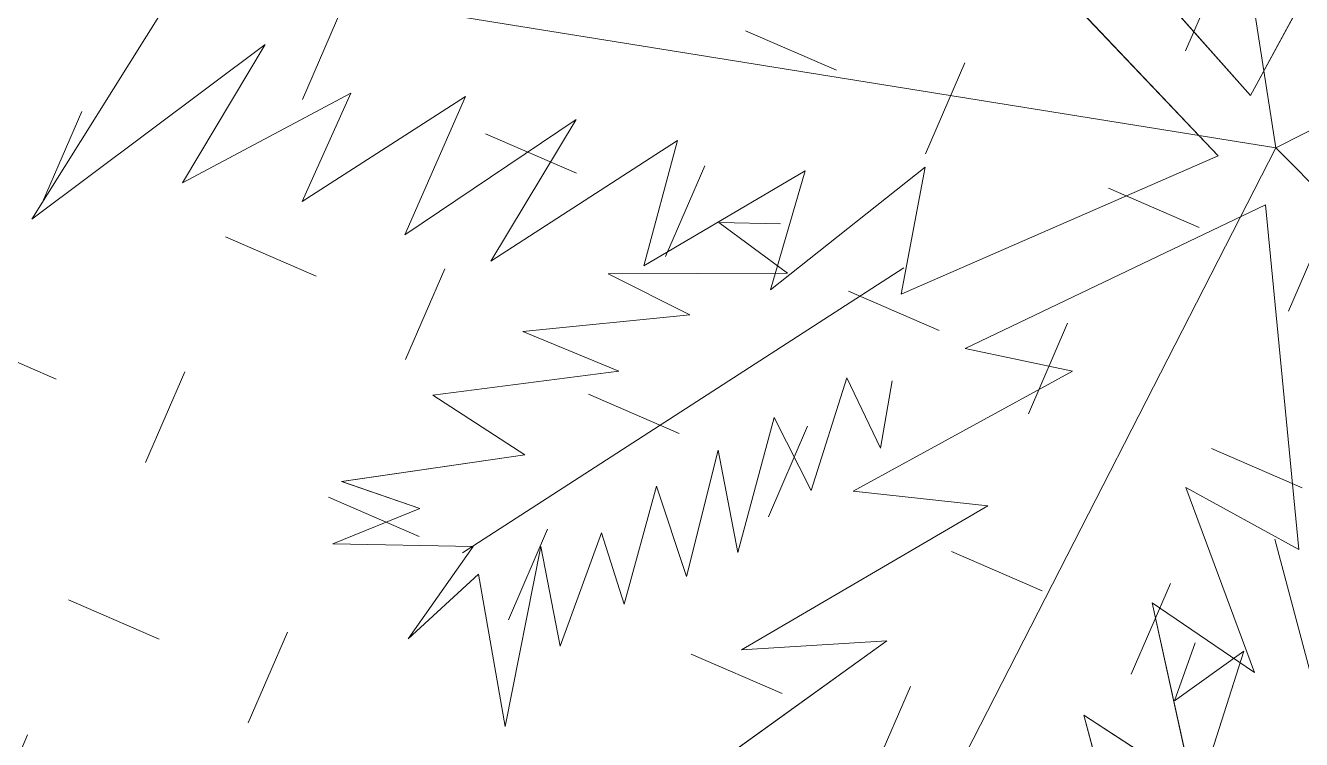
# Model space of a CAD drawing. Extents: x -2063571 to 559285, y 565862 to 1758715.
# Drawn here: x -2062798.23687 to -2062798.19621, y 566286.13232 to 566286.15505 of the extents above; entities that cross this region are included whole.
import ezdxf

# ---------------------------------------------------------------- set-up
doc = ezdxf.new("R2010")
doc.units = 0
doc.header["$MEASUREMENT"] = 0
for name, color, linetype, lineweight in [('CAY', 64, 'CONTINUOUS', 0), ('CHIA LO', 40, 'CONTINUOUS', 0), ('kichthuoc', 6, 'CONTINUOUS', 0), ('Lift', 1, 'CONTINUOUS', 0), ('Q-DUONG', 22, 'CONTINUOUS', 0)]:
    doc.layers.add(name, color=color, linetype=linetype, lineweight=lineweight)
pattern_1 = [(336.5813454632326, (-5630456.877987597, 1390305.53873127), (0.3287679868427499, 0.1300446493607693), [0.125, -0.3749999999999999]), (66.5813454632327, (-5630456.845476437, 1390305.456539272), (-0.1300446493607693, 0.3287679868427499), [0.125, -0.375])]

# ---------------------------------------------------------------- blocks, each defined once
blk = doc.blocks.new('cay CAU VUA')
at = {"layer": 'CAY'}
for p, q in [((-755.8691653450078, 239.756062256638), (-755.3262939195556, 242.8668648269959)), ((-754.9706229921138, 240.3877039276995), (-754.0241080152628, 241.5189822884276)), ((-755.8691653457643, 239.7560622571036), (-758.6599579048634, 241.233654525131)), ((-755.8691653458809, 239.7560622561723), (-752.7428597936813, 240.2010517097078)), ((-755.8691653461137, 239.756062256638), (-758.136841429543, 237.5584619292058)), ((-755.8691653459973, 239.756062256638), (-754.47987368147, 236.9202782921493)), ((-754.990773562371, 239.0966857089661), (-753.6223746920296, 238.5460807112977))]:
    blk.add_line(p, q, dxfattribs=at)
for points in [[(-754.6036795752298, 240.3724515992217), (-754.4368657974701, 240.4197803637944), (-754.663328171504, 240.498047680594), (-754.182076922647, 240.6496863178909), (-754.4361676903499, 240.6913784299977), (-754.001749825984, 240.8750065527856), (-754.2923136749013, 240.9020606656559), (-753.81269301087, 241.1208710307255), (-754.1092599411784, 241.2047880245373)], [(-753.8573759640857, 240.7134704776108), (-754.2575738795276, 240.2348161921836), (-754.2711113510595, 240.5985439820215), (-754.6253236382908, 240.2094103605486), (-754.6313999208214, 240.5571344364434), (-754.9441568457114, 240.0997549435124), (-754.9854093077882, 240.460192124825), (-755.7215348091268, 239.8249726430513), (-754.9054092075384, 239.3680457202718), (-755.0276935542643, 239.6518388683908), (-754.3969323059719, 239.3422746518627), (-754.5810499935469, 239.6750646024011), (-753.8521989708242, 239.3430403051898), (-754.1077492714102, 239.6620066403411), (-753.4001958159787, 239.4174520871602)], [(-754.3778821070738, 236.9790320182219), (-753.6895076236397, 237.0171471303329), (-754.4675473493699, 237.2693747426383), (-754.0166210376483, 237.3033765265718), (-754.4952852687275, 237.5449672923423), (-754.1682182666555, 237.6083373422734), (-754.6731504954222, 237.8134294035845), (-754.2579848412715, 237.8986175204627), (-754.8003392982354, 238.1050309329294), (-754.3369389105645, 238.138592266012), (-754.9158341444853, 238.3712907936424), (-754.5740917686779, 238.496563762892), (-755.0536374516959, 238.7131907641887), (-754.7248098774871, 238.8264223006554), (-755.256450830464, 238.9825337762013), (-754.9264024116272, 239.1331484136172), (-755.7580073287535, 239.636951753404), (-755.9403739760455, 238.7195719974116)], [(-756.1702618472336, 238.666950460989), (-755.9480964499234, 239.6135375304147), (-756.876930837665, 239.5034925839864)], [(-754.8918876361276, 238.7429885528982), (-754.7953270138534, 238.5989646152593), (-754.7908710949414, 238.8385290624574), (-754.4979393662943, 238.4276908421889), (-754.536806176271, 238.6822290937416), (-754.2279229513077, 238.3258173633367), (-754.2919821284885, 238.6105201859027), (-753.9356701681681, 238.2219899492338), (-753.9475045861037, 238.529973638244), (-753.5902452433073, 238.1525568231009), (-753.654148369358, 238.3758527347818), (-753.4323520207253, 238.2335774311796), (-753.654589786689, 238.5600415519439), (-753.3364615210157, 238.5600168891251), (-753.5993680930987, 238.616575113032), (-753.2930475064494, 238.9245022269897), (-753.7637091419601, 238.7147650863044), (-753.5668578238402, 238.9207065864466), (-753.8928325244051, 238.8321430077776), (-753.7663630657187, 238.9996447879821), (-754.0892593540774, 238.882918823976), (-753.9307252141589, 239.0977627672255), (-754.271704027633, 238.9658861192875), (-754.0688252016262, 239.1768778478727), (-754.437993316591, 239.0419130758382), (-754.3307365539076, 239.2445895723067), (-754.6466044777479, 239.1439634342678), (-754.5403218350548, 239.3355584228411), (-754.7128401689406, 239.2528413315304)]]:
    blk.add_lwpolyline(points, dxfattribs=at)
blk = doc.blocks.new('MB')
at = {"layer": 'Lift'}
h = blk.add_hatch(dxfattribs=at)
h.set_pattern_fill('CROSS', color=8, scale=0.9999999999999998, angle=336.5813454632328, style=0)
h.set_pattern_definition([(336.5813454632326, (-5630456.877987597, 1390305.538731275), (0.32876798684275, 0.1300446493607691), [0.125, -0.375]), (66.58134546323264, (-5630456.845476435, 1390305.456539278), (-0.130044649360769, 0.32876798684275), [0.1249999999999999, -0.3749999999999996])])
h.paths.add_polyline_path([(336.9824455315247, 626.314807172399, 0.4142135623730951), (335.9238524484681, 628.6298407963477), (327.3960738254245, 631.8058432764374, 0.4142135623503704), (325.0810402006609, 630.747250192333), (323.8943752328632, 627.5609755564947, 0.4142135623504196), (324.9529683161527, 625.2459419313818), (333.4807469393127, 622.0699394524563, 0.4142135623541522), (335.7957805638434, 623.1285325351637)])
h.paths.add_polyline_path([(328.9632997073932, 627.4238995332271), (330.9821207699133, 626.672029557405), (331.113883852493, 627.0258222292177), (329.0950627900893, 627.7776922043413)], flags=24)
h = blk.add_hatch(dxfattribs=at)
h.set_pattern_fill('CROSS', color=8, scale=0.9999999999999998, angle=336.5813454632328, style=0)
h.set_pattern_definition(pattern_1)
h.paths.add_polyline_path([(336.9824455315247, 626.314807172399, 0.4142135623730951), (335.9238524484681, 628.6298407963477), (327.3960738254245, 631.8058432764374, 0.4142135623503704), (325.0810402006609, 630.747250192333), (323.8943752328632, 627.5609755564947, 0.4142135623504196), (324.9529683161527, 625.2459419313818), (333.4807469393127, 622.0699394524563, 0.4142135623541522), (335.7957805638434, 623.1285325351637)])
h.paths.add_polyline_path([(328.9632997073932, 627.4238995332271), (330.9821207699133, 626.672029557405), (331.113883852493, 627.0258222292177), (329.0950627900893, 627.7776922043413)], flags=24)
h = blk.add_hatch(dxfattribs=at)
h.set_pattern_fill('CROSS', color=8, scale=0.9999999999999998, angle=336.5813454632328, style=0)
h.set_pattern_definition(pattern_1)
h.paths.add_polyline_path([(336.9824455315247, 626.314807172399, 0.4142135623730951), (335.9238524484681, 628.6298407963477), (327.3960738254245, 631.8058432764374, 0.4142135623503704), (325.0810402006609, 630.747250192333), (323.8943752328632, 627.5609755564947, 0.4142135623504196), (324.9529683161527, 625.2459419313818), (333.4807469393127, 622.0699394524563, 0.4142135623541522), (335.7957805638434, 623.1285325351637)])
h.paths.add_polyline_path([(328.9632997073932, 627.4238995332271), (330.9821207699133, 626.672029557405), (331.113883852493, 627.0258222292177), (329.0950627900893, 627.7776922043413)], flags=24)
h = blk.add_hatch(dxfattribs=at)
h.set_pattern_fill('CROSS', color=8, scale=0.9999999999999998, angle=336.5813454632328, style=0)
h.set_pattern_definition(pattern_1)
h.paths.add_polyline_path([(336.9824455315247, 626.314807172399, 0.4142135623730951), (335.9238524484681, 628.6298407963477), (327.3960738254245, 631.8058432764374, 0.4142135623503704), (325.0810402006609, 630.747250192333), (323.8943752328632, 627.5609755564947, 0.4142135623504196), (324.9529683161527, 625.2459419313818), (333.4807469393127, 622.0699394524563, 0.4142135623541522), (335.7957805638434, 623.1285325351637)])
h.paths.add_polyline_path([(328.9632997073932, 627.4238995332271), (330.9821207699133, 626.672029557405), (331.113883852493, 627.0258222292177), (329.0950627900893, 627.7776922043413)], flags=24)
h = blk.add_hatch(dxfattribs=at)
h.set_pattern_fill('CROSS', color=8, scale=0.9999999999999998, angle=336.5813454632328, style=0)
h.set_pattern_definition(pattern_1)
h.paths.add_polyline_path([(336.9824455315247, 626.314807172399, 0.4142135623730951), (335.9238524484681, 628.6298407963477), (327.3960738254245, 631.8058432764374, 0.4142135623503704), (325.0810402006609, 630.747250192333), (323.8943752328632, 627.5609755564947, 0.4142135623504196), (324.9529683161527, 625.2459419313818), (333.4807469393127, 622.0699394524563, 0.4142135623541522), (335.7957805638434, 623.1285325351637)])
h.paths.add_polyline_path([(328.9632997073932, 627.4238995332271), (330.9821207699133, 626.672029557405), (331.113883852493, 627.0258222292177), (329.0950627900893, 627.7776922043413)], flags=24)
h = blk.add_hatch(dxfattribs=at)
h.set_pattern_fill('CROSS', color=8, scale=0.9999999999999998, angle=336.5813454632328, style=0)
h.set_pattern_definition(pattern_1)
h.paths.add_polyline_path([(336.9824455315247, 626.314807172399, 0.4142135623730951), (335.9238524484681, 628.6298407963477), (327.3960738254245, 631.8058432764374, 0.4142135623503704), (325.0810402006609, 630.747250192333), (323.8943752328632, 627.5609755564947, 0.4142135623504196), (324.9529683161527, 625.2459419313818), (333.4807469393127, 622.0699394524563, 0.4142135623541522), (335.7957805638434, 623.1285325351637)])
h.paths.add_polyline_path([(328.9632997073932, 627.4238995332271), (330.9821207699133, 626.672029557405), (331.113883852493, 627.0258222292177), (329.0950627900893, 627.7776922043413)], flags=24)
h = blk.add_hatch(dxfattribs=at)
h.set_pattern_fill('CROSS', color=8, scale=0.9999999999999998, angle=336.5813454632328, style=0)
h.set_pattern_definition(pattern_1)
h.paths.add_polyline_path([(336.9824455315247, 626.314807172399, 0.4142135623730951), (335.9238524484681, 628.6298407963477), (327.3960738254245, 631.8058432764374, 0.4142135623503704), (325.0810402006609, 630.747250192333), (323.8943752328632, 627.5609755564947, 0.4142135623504196), (324.9529683161527, 625.2459419313818), (333.4807469393127, 622.0699394524563, 0.4142135623541522), (335.7957805638434, 623.1285325351637)])
h.paths.add_polyline_path([(328.9632997073932, 627.4238995332271), (330.9821207699133, 626.672029557405), (331.113883852493, 627.0258222292177), (329.0950627900893, 627.7776922043413)], flags=24)
at = {"layer": 'CAY', "color": 8}
for p, q in [((325.9808842282509, 626.7116319842171, 1.41175641e-08), (325.7618389729178, 628.1156651342753, 1.41175658e-08)), ((325.9808842282509, 626.7116319842171, 1.41175641e-08), (325.7618389729178, 628.1156651342753, 1.41175658e-08)), ((325.9808842282509, 626.7116319842171, 1.41175641e-08), (325.7618389729178, 628.1156651342753, 1.41175658e-08)), ((325.9808842282509, 626.7116319842171, 1.41175641e-08), (325.7618389729178, 628.1156651342753, 1.41175658e-08)), ((325.9808842282509, 626.7116319842171, 1.41175641e-08), (325.7618389729178, 628.1156651342753, 1.41175658e-08)), ((325.9808842283674, 626.7116319832858, 1.41175641e-08), (327.2485103979707, 627.353826505132, 1.41175582e-08)), ((325.9808842283674, 626.7116319832858, 1.41175641e-08), (327.2485103979707, 627.353826505132, 1.41175582e-08)), ((325.9808842283674, 626.7116319832858, 1.41175641e-08), (327.2485103979707, 627.353826505132, 1.41175582e-08)), ((325.9808842283674, 626.7116319832858, 1.41175641e-08), (327.2485103979707, 627.353826505132, 1.41175582e-08)), ((325.9808842283674, 626.7116319832858, 1.41175641e-08), (327.2485103979707, 627.353826505132, 1.41175582e-08)), ((325.948988707969, 626.7776449951343, 1.41175643e-08), (326.1496749898652, 627.1476190022659, 1.41175635e-08)), ((325.948988707969, 626.7776449951343, 1.41175643e-08), (326.1496749898652, 627.1476190022659, 1.41175635e-08)), ((325.948988707969, 626.7776449951343, 1.41175643e-08), (326.1496749898652, 627.1476190022659, 1.41175635e-08)), ((325.948988707969, 626.7776449951343, 1.41175643e-08), (326.1496749898652, 627.1476190022659, 1.41175635e-08)), ((325.948988707969, 626.7776449951343, 1.41175643e-08), (326.1496749898652, 627.1476190022659, 1.41175635e-08)), ((325.6587346139131, 627.1050483102445, 1.41175659e-08), (325.948988707969, 626.7776449951343, 1.41175643e-08)), ((325.6587346139131, 627.1050483102445, 1.41175659e-08), (325.948988707969, 626.7776449951343, 1.41175643e-08)), ((325.6587346139131, 627.1050483102445, 1.41175659e-08), (325.948988707969, 626.7776449951343, 1.41175643e-08)), ((325.6587346139131, 627.1050483102445, 1.41175659e-08), (325.948988707969, 626.7776449951343, 1.41175643e-08)), ((325.6587346139131, 627.1050483102445, 1.41175659e-08), (325.948988707969, 626.7776449951343, 1.41175643e-08)), ((325.9082458657213, 626.7016966834199, 1.41175645e-08), (325.6183951464482, 627.0068889365066, 1.4117566e-08)), ((325.9082458657213, 626.7016966834199, 1.41175645e-08), (325.6183951464482, 627.0068889365066, 1.4117566e-08)), ((325.9082458657213, 626.7016966834199, 1.41175645e-08), (325.6183951464482, 627.0068889365066, 1.4117566e-08)), ((325.9082458657213, 626.7016966834199, 1.41175645e-08), (325.6183951464482, 627.0068889365066, 1.4117566e-08)), ((325.9082458657213, 626.7016966834199, 1.41175645e-08), (325.6183951464482, 627.0068889365066, 1.4117566e-08)), ((325.9808842282509, 626.7116319842171, 1.41175641e-08), (324.5778806454036, 626.9371776701882, 1.41175711e-08)), ((325.9808842282509, 626.7116319842171, 1.41175641e-08), (324.5778806454036, 626.9371776701882, 1.41175711e-08)), ((325.9808842282509, 626.7116319842171, 1.41175641e-08), (324.5778806454036, 626.9371776701882, 1.41175711e-08)), ((325.9808842282509, 626.7116319842171, 1.41175641e-08), (324.5778806454036, 626.9371776701882, 1.41175711e-08)), ((325.9808842282509, 626.7116319842171, 1.41175641e-08), (324.5778806454036, 626.9371776701882, 1.41175711e-08)), ((324.5729983084602, 626.8844362741802, 1.41175711e-08), (324.4082990825409, 626.6215201593004, 1.41175718e-08)), ((324.5729983084602, 626.8844362741802, 1.41175711e-08), (324.4082990825409, 626.6215201593004, 1.41175718e-08)), ((324.5729983084602, 626.8844362741802, 1.41175711e-08), (324.4082990825409, 626.6215201593004, 1.41175718e-08)), ((324.5729983084602, 626.8844362741802, 1.41175711e-08), (324.4082990825409, 626.6215201593004, 1.41175718e-08)), ((324.5729983084602, 626.8844362741802, 1.41175711e-08), (324.4082990825409, 626.6215201593004, 1.41175718e-08)), ((324.4082990825409, 626.6215201593004, 1.41175718e-08), (324.7029955742182, 626.8420180182438, 1.41175704e-08)), ((324.4082990825409, 626.6215201593004, 1.41175718e-08), (324.7029955742182, 626.8420180182438, 1.41175704e-08)), ((324.4082990825409, 626.6215201593004, 1.41175718e-08), (324.7029955742182, 626.8420180182438, 1.41175704e-08)), ((324.4082990825409, 626.6215201593004, 1.41175718e-08), (324.7029955742182, 626.8420180182438, 1.41175704e-08)), ((324.4082990825409, 626.6215201593004, 1.41175718e-08), (324.7029955742182, 626.8420180182438, 1.41175704e-08)), ((324.7029955742182, 626.8420180182438, 1.41175704e-08), (324.5984283724101, 626.6674469474237, 1.41175709e-08)), ((324.7029955742182, 626.8420180182438, 1.41175704e-08), (324.5984283724101, 626.6674469474237, 1.41175709e-08)), ((324.7029955742182, 626.8420180182438, 1.41175704e-08), (324.5984283724101, 626.6674469474237, 1.41175709e-08)), ((324.7029955742182, 626.8420180182438, 1.41175704e-08), (324.5984283724101, 626.6674469474237, 1.41175709e-08)), ((324.7029955742182, 626.8420180182438, 1.41175704e-08), (324.5984283724101, 626.6674469474237, 1.41175709e-08)), ((324.5984283724101, 626.6674469474237, 1.41175709e-08), (324.8114942647517, 626.7806668581907, 1.41175699e-08)), ((324.5984283724101, 626.6674469474237, 1.41175709e-08), (324.8114942647517, 626.7806668581907, 1.41175699e-08)), ((324.5984283724101, 626.6674469474237, 1.41175709e-08), (324.8114942647517, 626.7806668581907, 1.41175699e-08)), ((324.5984283724101, 626.6674469474237, 1.41175709e-08), (324.8114942647517, 626.7806668581907, 1.41175699e-08)), ((324.5984283724101, 626.6674469474237, 1.41175709e-08), (324.8114942647517, 626.7806668581907, 1.41175699e-08)), ((324.8114942647517, 626.7806668581907, 1.41175699e-08), (324.7498768749647, 626.6439976000693, 1.41175701e-08)), ((324.8114942647517, 626.7806668581907, 1.41175699e-08), (324.7498768749647, 626.6439976000693, 1.41175701e-08)), ((324.8114942647517, 626.7806668581907, 1.41175699e-08), (324.7498768749647, 626.6439976000693, 1.41175701e-08)), ((324.8114942647517, 626.7806668581907, 1.41175699e-08), (324.7498768749647, 626.6439976000693, 1.41175701e-08)), ((324.8114942647517, 626.7806668581907, 1.41175699e-08), (324.7498768749647, 626.6439976000693, 1.41175701e-08)), ((324.7498768749647, 626.6439976000693, 1.41175701e-08), (324.9563466272084, 626.776348087471, 1.41175692e-08)), ((324.7498768749647, 626.6439976000693, 1.41175701e-08), (324.9563466272084, 626.776348087471, 1.41175692e-08)), ((324.7498768749647, 626.6439976000693, 1.41175701e-08), (324.9563466272084, 626.776348087471, 1.41175692e-08)), ((324.7498768749647, 626.6439976000693, 1.41175701e-08), (324.9563466272084, 626.776348087471, 1.41175692e-08)), ((324.7498768749647, 626.6439976000693, 1.41175701e-08), (324.9563466272084, 626.776348087471, 1.41175692e-08)), ((324.9563466272084, 626.776348087471, 1.41175692e-08), (324.8798774579773, 626.6016328274272, 1.41175695e-08)), ((324.9563466272084, 626.776348087471, 1.41175692e-08), (324.8798774579773, 626.6016328274272, 1.41175695e-08)), ((324.9563466272084, 626.776348087471, 1.41175692e-08), (324.8798774579773, 626.6016328274272, 1.41175695e-08)), ((324.9563466272084, 626.776348087471, 1.41175692e-08), (324.8798774579773, 626.6016328274272, 1.41175695e-08)), ((324.9563466272084, 626.776348087471, 1.41175692e-08), (324.8798774579773, 626.6016328274272, 1.41175695e-08)), ((324.8798774579773, 626.6016328274272, 1.41175695e-08), (325.0965480764862, 626.7473953082226, 1.41175685e-08)), ((324.8798774579773, 626.6016328274272, 1.41175695e-08), (325.0965480764862, 626.7473953082226, 1.41175685e-08)), ((324.8798774579773, 626.6016328274272, 1.41175695e-08), (325.0965480764862, 626.7473953082226, 1.41175685e-08)), ((324.8798774579773, 626.6016328274272, 1.41175695e-08), (325.0965480764862, 626.7473953082226, 1.41175685e-08)), ((324.8798774579773, 626.6016328274272, 1.41175695e-08), (325.0965480764862, 626.7473953082226, 1.41175685e-08)), ((325.0965480764862, 626.7473953082226, 1.41175685e-08), (324.9885805858066, 626.568353573326, 1.41175689e-08)), ((325.0965480764862, 626.7473953082226, 1.41175685e-08), (324.9885805858066, 626.568353573326, 1.41175689e-08)), ((325.0965480764862, 626.7473953082226, 1.41175685e-08), (324.9885805858066, 626.568353573326, 1.41175689e-08)), ((325.0965480764862, 626.7473953082226, 1.41175685e-08), (324.9885805858066, 626.568353573326, 1.41175689e-08)), ((325.0965480764862, 626.7473953082226, 1.41175685e-08), (324.9885805858066, 626.568353573326, 1.41175689e-08)), ((324.9885805858066, 626.568353573326, 1.41175689e-08), (325.224398995284, 626.7207232152577, 1.41175678e-08)), ((324.9885805858066, 626.568353573326, 1.41175689e-08), (325.224398995284, 626.7207232152577, 1.41175678e-08)), ((324.9885805858066, 626.568353573326, 1.41175689e-08), (325.224398995284, 626.7207232152577, 1.41175678e-08)), ((324.9885805858066, 626.568353573326, 1.41175689e-08), (325.224398995284, 626.7207232152577, 1.41175678e-08)), ((324.9885805858066, 626.568353573326, 1.41175689e-08), (325.224398995284, 626.7207232152577, 1.41175678e-08)), ((325.224398995284, 626.7207232152577, 1.41175678e-08), (325.1817249590531, 626.5625892113894, 1.4117568e-08)), ((325.224398995284, 626.7207232152577, 1.41175678e-08), (325.1817249590531, 626.5625892113894, 1.4117568e-08)), ((325.224398995284, 626.7207232152577, 1.41175678e-08), (325.1817249590531, 626.5625892113894, 1.4117568e-08)), ((325.224398995284, 626.7207232152577, 1.41175678e-08), (325.1817249590531, 626.5625892113894, 1.4117568e-08)), ((325.224398995284, 626.7207232152577, 1.41175678e-08), (325.1817249590531, 626.5625892113894, 1.4117568e-08)), ((325.9808842279017, 626.7116319842171, 1.41175641e-08), (325.332825583173, 625.4469937342219, 1.41175667e-08)), ((325.9808842279017, 626.7116319842171, 1.41175641e-08), (325.332825583173, 625.4469937342219, 1.41175667e-08)), ((325.9808842279017, 626.7116319842171, 1.41175641e-08), (325.332825583173, 625.4469937342219, 1.41175667e-08)), ((325.9808842279017, 626.7116319842171, 1.41175641e-08), (325.332825583173, 625.4469937342219, 1.41175667e-08)), ((325.9808842279017, 626.7116319842171, 1.41175641e-08), (325.332825583173, 625.4469937342219, 1.41175667e-08)), ((325.9808842279017, 626.7116319832858, 1.41175641e-08), (326.9833655414404, 625.7044968751725, 1.41175587e-08)), ((325.9808842279017, 626.7116319832858, 1.41175641e-08), (326.9833655414404, 625.7044968751725, 1.41175587e-08)), ((325.9808842279017, 626.7116319832858, 1.41175641e-08), (326.9833655414404, 625.7044968751725, 1.41175587e-08)), ((325.9808842279017, 626.7116319832858, 1.41175641e-08), (326.9833655414404, 625.7044968751725, 1.41175587e-08)), ((325.9808842279017, 626.7116319832858, 1.41175641e-08), (326.9833655414404, 625.7044968751725, 1.41175587e-08)), ((325.342096716864, 626.5323530323803, 1.41175672e-08), (325.537496867124, 626.687236513244, 1.41175663e-08)), ((325.342096716864, 626.5323530323803, 1.41175672e-08), (325.537496867124, 626.687236513244, 1.41175663e-08)), ((325.342096716864, 626.5323530323803, 1.41175672e-08), (325.537496867124, 626.687236513244, 1.41175663e-08)), ((325.342096716864, 626.5323530323803, 1.41175672e-08), (325.537496867124, 626.687236513244, 1.41175663e-08)), ((325.342096716864, 626.5323530323803, 1.41175672e-08), (325.537496867124, 626.687236513244, 1.41175663e-08)), ((325.5071733612567, 626.5268218251877, 1.41175663e-08), (325.9082458657213, 626.7016966834199, 1.41175645e-08)), ((325.5071733612567, 626.5268218251877, 1.41175663e-08), (325.9082458657213, 626.7016966834199, 1.41175645e-08)), ((325.5071733612567, 626.5268218251877, 1.41175663e-08), (325.9082458657213, 626.7016966834199, 1.41175645e-08)), ((325.5071733612567, 626.5268218251877, 1.41175663e-08), (325.9082458657213, 626.7016966834199, 1.41175645e-08)), ((325.5071733612567, 626.5268218251877, 1.41175663e-08), (325.9082458657213, 626.7016966834199, 1.41175645e-08)), ((325.537496867124, 626.687236513244, 1.41175663e-08), (325.5071733612567, 626.5268218251877, 1.41175663e-08)), ((325.537496867124, 626.687236513244, 1.41175663e-08), (325.5071733612567, 626.5268218251877, 1.41175663e-08)), ((325.537496867124, 626.687236513244, 1.41175663e-08), (325.5071733612567, 626.5268218251877, 1.41175663e-08)), ((325.537496867124, 626.687236513244, 1.41175663e-08), (325.5071733612567, 626.5268218251877, 1.41175663e-08)), ((325.537496867124, 626.687236513244, 1.41175663e-08), (325.5071733612567, 626.5268218251877, 1.41175663e-08)), ((325.1817249590531, 626.5625892113894, 1.4117568e-08), (325.3858439269243, 626.6826139551122, 1.4117567e-08)), ((325.1817249590531, 626.5625892113894, 1.4117568e-08), (325.3858439269243, 626.6826139551122, 1.4117567e-08)), ((325.1817249590531, 626.5625892113894, 1.4117568e-08), (325.3858439269243, 626.6826139551122, 1.4117567e-08)), ((325.1817249590531, 626.5625892113894, 1.4117568e-08), (325.3858439269243, 626.6826139551122, 1.4117567e-08)), ((325.1817249590531, 626.5625892113894, 1.4117568e-08), (325.3858439269243, 626.6826139551122, 1.4117567e-08)), ((325.3858439269243, 626.6826139551122, 1.4117567e-08), (325.342096716864, 626.5323530323803, 1.41175672e-08)), ((325.3858439269243, 626.6826139551122, 1.4117567e-08), (325.342096716864, 626.5323530323803, 1.41175672e-08)), ((325.3858439269243, 626.6826139551122, 1.4117567e-08), (325.342096716864, 626.5323530323803, 1.41175672e-08)), ((325.3858439269243, 626.6826139551122, 1.4117567e-08), (325.342096716864, 626.5323530323803, 1.41175672e-08)), ((325.3858439269243, 626.6826139551122, 1.4117567e-08), (325.342096716864, 626.5323530323803, 1.41175672e-08)), ((325.9678867714247, 626.6394786192104, 1.41175641e-08), (325.5880628933664, 626.4581237963866, 1.41175659e-08)), ((325.9678867714247, 626.6394786192104, 1.41175641e-08), (325.5880628933664, 626.4581237963866, 1.41175659e-08)), ((325.9678867714247, 626.6394786192104, 1.41175641e-08), (325.5880628933664, 626.4581237963866, 1.41175659e-08)), ((325.9678867714247, 626.6394786192104, 1.41175641e-08), (325.5880628933664, 626.4581237963866, 1.41175659e-08)), ((325.9678867714247, 626.6394786192104, 1.41175641e-08), (325.5880628933664, 626.4581237963866, 1.41175659e-08)), ((326.0102644257713, 626.2039966974407, 1.41175637e-08), (325.9678867714247, 626.6394786192104, 1.41175641e-08)), ((326.0102644257713, 626.2039966974407, 1.41175637e-08), (325.9678867714247, 626.6394786192104, 1.41175641e-08)), ((326.0102644257713, 626.2039966974407, 1.41175637e-08), (325.9678867714247, 626.6394786192104, 1.41175641e-08)), ((326.0102644257713, 626.2039966974407, 1.41175637e-08), (325.9678867714247, 626.6394786192104, 1.41175641e-08)), ((326.0102644257713, 626.2039966974407, 1.41175637e-08), (325.9678867714247, 626.6394786192104, 1.41175641e-08)), ((325.3548046164215, 626.6154248882085, 1.41175671e-08), (325.2767986254767, 626.6173228302505, 1.41175675e-08)), ((325.2767986254767, 626.6173228302505, 1.41175675e-08), (325.3636968715582, 626.553491660161, 1.41175671e-08)), ((325.3548046164215, 626.6154248882085, 1.41175671e-08), (325.2767986254767, 626.6173228302505, 1.41175675e-08)), ((325.2767986254767, 626.6173228302505, 1.41175675e-08), (325.3636968715582, 626.553491660161, 1.41175671e-08)), ((325.3548046164215, 626.6154248882085, 1.41175671e-08), (325.2767986254767, 626.6173228302505, 1.41175675e-08)), ((325.2767986254767, 626.6173228302505, 1.41175675e-08), (325.3636968715582, 626.553491660161, 1.41175671e-08)), ((325.3548046164215, 626.6154248882085, 1.41175671e-08), (325.2767986254767, 626.6173228302505, 1.41175675e-08)), ((325.2767986254767, 626.6173228302505, 1.41175675e-08), (325.3636968715582, 626.553491660161, 1.41175671e-08)), ((325.3548046164215, 626.6154248882085, 1.41175671e-08), (325.2767986254767, 626.6173228302505, 1.41175675e-08)), ((325.2767986254767, 626.6173228302505, 1.41175675e-08), (325.3636968715582, 626.553491660161, 1.41175671e-08)), ((325.510482414742, 626.5599483682308, 1.41175663e-08), (324.9528502433095, 626.1999180482235, 1.41175689e-08)), ((325.510482414742, 626.5599483682308, 1.41175663e-08), (324.9528502433095, 626.1999180482235, 1.41175689e-08)), ((325.510482414742, 626.5599483682308, 1.41175663e-08), (324.9528502433095, 626.1999180482235, 1.41175689e-08)), ((325.510482414742, 626.5599483682308, 1.41175663e-08), (324.9528502433095, 626.1999180482235, 1.41175689e-08)), ((325.510482414742, 626.5599483682308, 1.41175663e-08), (324.9528502433095, 626.1999180482235, 1.41175689e-08)), ((325.3636968715582, 626.553491660161, 1.41175671e-08), (325.136639886885, 626.5524785013404, 1.41175682e-08)), ((325.3636968715582, 626.553491660161, 1.41175671e-08), (325.136639886885, 626.5524785013404, 1.41175682e-08)), ((325.3636968715582, 626.553491660161, 1.41175671e-08), (325.136639886885, 626.5524785013404, 1.41175682e-08)), ((325.3636968715582, 626.553491660161, 1.41175671e-08), (325.136639886885, 626.5524785013404, 1.41175682e-08)), ((325.3636968715582, 626.553491660161, 1.41175671e-08), (325.136639886885, 626.5524785013404, 1.41175682e-08)), ((325.136639886885, 626.5524785013404, 1.41175682e-08), (325.2402889664518, 626.500683817314, 1.41175676e-08)), ((325.136639886885, 626.5524785013404, 1.41175682e-08), (325.2402889664518, 626.500683817314, 1.41175676e-08)), ((325.136639886885, 626.5524785013404, 1.41175682e-08), (325.2402889664518, 626.500683817314, 1.41175676e-08)), ((325.136639886885, 626.5524785013404, 1.41175682e-08), (325.2402889664518, 626.500683817314, 1.41175676e-08)), ((325.136639886885, 626.5524785013404, 1.41175682e-08), (325.2402889664518, 626.500683817314, 1.41175676e-08)), ((325.2402889664518, 626.500683817314, 1.41175676e-08), (325.0290959817357, 626.4796778133605, 1.41175687e-08)), ((325.2402889664518, 626.500683817314, 1.41175676e-08), (325.0290959817357, 626.4796778133605, 1.41175687e-08)), ((325.2402889664518, 626.500683817314, 1.41175676e-08), (325.0290959817357, 626.4796778133605, 1.41175687e-08)), ((325.2402889664518, 626.500683817314, 1.41175676e-08), (325.0290959817357, 626.4796778133605, 1.41175687e-08)), ((325.2402889664518, 626.500683817314, 1.41175676e-08), (325.0290959817357, 626.4796778133605, 1.41175687e-08)), ((325.0290959817357, 626.4796778133605, 1.41175687e-08), (325.1503726356896, 626.4293118882924, 1.4117568e-08)), ((325.0290959817357, 626.4796778133605, 1.41175687e-08), (325.1503726356896, 626.4293118882924, 1.4117568e-08)), ((325.0290959817357, 626.4796778133605, 1.41175687e-08), (325.1503726356896, 626.4293118882924, 1.4117568e-08)), ((325.0290959817357, 626.4796778133605, 1.41175687e-08), (325.1503726356896, 626.4293118882924, 1.4117568e-08)), ((325.0290959817357, 626.4796778133605, 1.41175687e-08), (325.1503726356896, 626.4293118882924, 1.4117568e-08)), ((325.5880628933664, 626.4581237963866, 1.41175659e-08), (325.7241210239008, 626.4293954542372, 1.41175652e-08)), ((325.5880628933664, 626.4581237963866, 1.41175659e-08), (325.7241210239008, 626.4293954542372, 1.41175652e-08)), ((325.5880628933664, 626.4581237963866, 1.41175659e-08), (325.7241210239008, 626.4293954542372, 1.41175652e-08)), ((325.5880628933664, 626.4581237963866, 1.41175659e-08), (325.7241210239008, 626.4293954542372, 1.41175652e-08)), ((325.5880628933664, 626.4581237963866, 1.41175659e-08), (325.7241210239008, 626.4293954542372, 1.41175652e-08)), ((325.1503726356896, 626.4293118882924, 1.4117568e-08), (324.9150610971265, 626.3992111191619, 1.41175692e-08)), ((325.1503726356896, 626.4293118882924, 1.4117568e-08), (324.9150610971265, 626.3992111191619, 1.41175692e-08)), ((325.1503726356896, 626.4293118882924, 1.4117568e-08), (324.9150610971265, 626.3992111191619, 1.41175692e-08)), ((325.1503726356896, 626.4293118882924, 1.4117568e-08), (324.9150610971265, 626.3992111191619, 1.41175692e-08)), ((325.1503726356896, 626.4293118882924, 1.4117568e-08), (324.9150610971265, 626.3992111191619, 1.41175692e-08)), ((325.7241210239008, 626.4293954542372, 1.41175652e-08), (325.446584685822, 626.2779168852139, 1.41175665e-08)), ((325.7241210239008, 626.4293954542372, 1.41175652e-08), (325.446584685822, 626.2779168852139, 1.41175665e-08)), ((325.7241210239008, 626.4293954542372, 1.41175652e-08), (325.446584685822, 626.2779168852139, 1.41175665e-08)), ((325.7241210239008, 626.4293954542372, 1.41175652e-08), (325.446584685822, 626.2779168852139, 1.41175665e-08)), ((325.7241210239008, 626.4293954542372, 1.41175652e-08), (325.446584685822, 626.2779168852139, 1.41175665e-08)), ((325.3934941740008, 626.2789457992185, 1.41175668e-08), (325.438510207925, 626.4211707443465, 1.41175666e-08)), ((325.3934941740008, 626.2789457992185, 1.41175668e-08), (325.438510207925, 626.4211707443465, 1.41175666e-08)), ((325.3934941740008, 626.2789457992185, 1.41175668e-08), (325.438510207925, 626.4211707443465, 1.41175666e-08)), ((325.3934941740008, 626.2789457992185, 1.41175668e-08), (325.438510207925, 626.4211707443465, 1.41175666e-08)), ((325.3934941740008, 626.2789457992185, 1.41175668e-08), (325.438510207925, 626.4211707443465, 1.41175666e-08)), ((325.438510207925, 626.4211707443465, 1.41175666e-08), (325.4813414110104, 626.3323651843239, 1.41175664e-08)), ((325.438510207925, 626.4211707443465, 1.41175666e-08), (325.4813414110104, 626.3323651843239, 1.41175664e-08)), ((325.438510207925, 626.4211707443465, 1.41175666e-08), (325.4813414110104, 626.3323651843239, 1.41175664e-08)), ((325.438510207925, 626.4211707443465, 1.41175666e-08), (325.4813414110104, 626.3323651843239, 1.41175664e-08)), ((325.438510207925, 626.4211707443465, 1.41175666e-08), (325.4813414110104, 626.3323651843239, 1.41175664e-08)), ((325.4813414110104, 626.3323651843239, 1.41175664e-08), (325.4957251549931, 626.4172507433686, 1.41175663e-08)), ((325.4813414110104, 626.3323651843239, 1.41175664e-08), (325.4957251549931, 626.4172507433686, 1.41175663e-08)), ((325.4813414110104, 626.3323651843239, 1.41175664e-08), (325.4957251549931, 626.4172507433686, 1.41175663e-08)), ((325.4813414110104, 626.3323651843239, 1.41175664e-08), (325.4957251549931, 626.4172507433686, 1.41175663e-08)), ((325.4813414110104, 626.3323651843239, 1.41175664e-08), (325.4957251549931, 626.4172507433686, 1.41175663e-08)), ((324.9150610971265, 626.3992111191619, 1.41175692e-08), (325.0313368662028, 626.3236053532455, 1.41175686e-08)), ((324.9150610971265, 626.3992111191619, 1.41175692e-08), (325.0313368662028, 626.3236053532455, 1.41175686e-08)), ((324.9150610971265, 626.3992111191619, 1.41175692e-08), (325.0313368662028, 626.3236053532455, 1.41175686e-08)), ((324.9150610971265, 626.3992111191619, 1.41175692e-08), (325.0313368662028, 626.3236053532455, 1.41175686e-08)), ((324.9150610971265, 626.3992111191619, 1.41175692e-08), (325.0313368662028, 626.3236053532455, 1.41175686e-08)), ((325.3006110244896, 626.2002554982901, 1.41175672e-08), (325.3468427093467, 626.3709862814285, 1.41175671e-08)), ((325.3006110244896, 626.2002554982901, 1.41175672e-08), (325.3468427093467, 626.3709862814285, 1.41175671e-08)), ((325.3006110244896, 626.2002554982901, 1.41175672e-08), (325.3468427093467, 626.3709862814285, 1.41175671e-08)), ((325.3006110244896, 626.2002554982901, 1.41175672e-08), (325.3468427093467, 626.3709862814285, 1.41175671e-08)), ((325.3006110244896, 626.2002554982901, 1.41175672e-08), (325.3468427093467, 626.3709862814285, 1.41175671e-08)), ((325.3468427093467, 626.3709862814285, 1.41175671e-08), (325.3934941740008, 626.2789457992185, 1.41175668e-08)), ((325.3468427093467, 626.3709862814285, 1.41175671e-08), (325.3934941740008, 626.2789457992185, 1.41175668e-08)), ((325.3468427093467, 626.3709862814285, 1.41175671e-08), (325.3934941740008, 626.2789457992185, 1.41175668e-08)), ((325.3468427093467, 626.3709862814285, 1.41175671e-08), (325.3934941740008, 626.2789457992185, 1.41175668e-08)), ((325.3468427093467, 626.3709862814285, 1.41175671e-08), (325.3934941740008, 626.2789457992185, 1.41175668e-08)), ((325.0313368662028, 626.3236053532455, 1.41175686e-08), (324.7998642609455, 626.2902712051291, 1.41175697e-08)), ((325.0313368662028, 626.3236053532455, 1.41175686e-08), (324.7998642609455, 626.2902712051291, 1.41175697e-08)), ((325.0313368662028, 626.3236053532455, 1.41175686e-08), (324.7998642609455, 626.2902712051291, 1.41175697e-08)), ((325.0313368662028, 626.3236053532455, 1.41175686e-08), (324.7998642609455, 626.2902712051291, 1.41175697e-08)), ((325.0313368662028, 626.3236053532455, 1.41175686e-08), (324.7998642609455, 626.2902712051291, 1.41175697e-08)), ((325.2356790967751, 626.1700341114774, 1.41175675e-08), (325.275727635948, 626.3296018391848, 1.41175674e-08)), ((325.2356790967751, 626.1700341114774, 1.41175675e-08), (325.275727635948, 626.3296018391848, 1.41175674e-08)), ((325.2356790967751, 626.1700341114774, 1.41175675e-08), (325.275727635948, 626.3296018391848, 1.41175674e-08)), ((325.2356790967751, 626.1700341114774, 1.41175675e-08), (325.275727635948, 626.3296018391848, 1.41175674e-08)), ((325.2356790967751, 626.1700341114774, 1.41175675e-08), (325.275727635948, 626.3296018391848, 1.41175674e-08)), ((325.275727635948, 626.3296018391848, 1.41175674e-08), (325.3006110244896, 626.2002554982901, 1.41175672e-08)), ((325.275727635948, 626.3296018391848, 1.41175674e-08), (325.3006110244896, 626.2002554982901, 1.41175672e-08)), ((325.275727635948, 626.3296018391848, 1.41175674e-08), (325.3006110244896, 626.2002554982901, 1.41175672e-08)), ((325.275727635948, 626.3296018391848, 1.41175674e-08), (325.3006110244896, 626.2002554982901, 1.41175672e-08)), ((325.275727635948, 626.3296018391848, 1.41175674e-08), (325.3006110244896, 626.2002554982901, 1.41175672e-08)), ((324.7998642609455, 626.2902712051291, 1.41175697e-08), (324.898529489059, 626.2557897723746, 1.41175692e-08)), ((324.7998642609455, 626.2902712051291, 1.41175697e-08), (324.898529489059, 626.2557897723746, 1.41175692e-08)), ((324.7998642609455, 626.2902712051291, 1.41175697e-08), (324.898529489059, 626.2557897723746, 1.41175692e-08)), ((324.7998642609455, 626.2902712051291, 1.41175697e-08), (324.898529489059, 626.2557897723746, 1.41175692e-08)), ((324.7998642609455, 626.2902712051291, 1.41175697e-08), (324.898529489059, 626.2557897723746, 1.41175692e-08)), ((325.1569444839843, 626.1350930663757, 1.41175679e-08), (325.1978674499551, 626.2840810564812, 1.41175678e-08)), ((325.1569444839843, 626.1350930663757, 1.41175679e-08), (325.1978674499551, 626.2840810564812, 1.41175678e-08)), ((325.1569444839843, 626.1350930663757, 1.41175679e-08), (325.1978674499551, 626.2840810564812, 1.41175678e-08)), ((325.1569444839843, 626.1350930663757, 1.41175679e-08), (325.1978674499551, 626.2840810564812, 1.41175678e-08)), ((325.1569444839843, 626.1350930663757, 1.41175679e-08), (325.1978674499551, 626.2840810564812, 1.41175678e-08)), ((325.1978674499551, 626.2840810564812, 1.41175678e-08), (325.2356790967751, 626.1700341114774, 1.41175675e-08)), ((325.1978674499551, 626.2840810564812, 1.41175678e-08), (325.2356790967751, 626.1700341114774, 1.41175675e-08)), ((325.1978674499551, 626.2840810564812, 1.41175678e-08), (325.2356790967751, 626.1700341114774, 1.41175675e-08)), ((325.1978674499551, 626.2840810564812, 1.41175678e-08), (325.2356790967751, 626.1700341114774, 1.41175675e-08)), ((325.1978674499551, 626.2840810564812, 1.41175678e-08), (325.2356790967751, 626.1700341114774, 1.41175675e-08)), ((325.446584685822, 626.2779168852139, 1.41175665e-08), (325.6167047892231, 626.2591961352155, 1.41175657e-08)), ((325.446584685822, 626.2779168852139, 1.41175665e-08), (325.6167047892231, 626.2591961352155, 1.41175657e-08)), ((325.446584685822, 626.2779168852139, 1.41175665e-08), (325.6167047892231, 626.2591961352155, 1.41175657e-08)), ((325.446584685822, 626.2779168852139, 1.41175665e-08), (325.6167047892231, 626.2591961352155, 1.41175657e-08)), ((325.446584685822, 626.2779168852139, 1.41175665e-08), (325.6167047892231, 626.2591961352155, 1.41175657e-08)), ((325.953992446186, 626.0487087164074, 1.41175639e-08), (325.8670714694308, 626.2824069291819, 1.41175645e-08)), ((325.8670714694308, 626.2824069291819, 1.41175645e-08), (326.0102644257713, 626.2039966974407, 1.41175637e-08)), ((325.953992446186, 626.0487087164074, 1.41175639e-08), (325.8670714694308, 626.2824069291819, 1.41175645e-08)), ((325.8670714694308, 626.2824069291819, 1.41175645e-08), (326.0102644257713, 626.2039966974407, 1.41175637e-08)), ((325.953992446186, 626.0487087164074, 1.41175639e-08), (325.8670714694308, 626.2824069291819, 1.41175645e-08)), ((325.8670714694308, 626.2824069291819, 1.41175645e-08), (326.0102644257713, 626.2039966974407, 1.41175637e-08)), ((325.953992446186, 626.0487087164074, 1.41175639e-08), (325.8670714694308, 626.2824069291819, 1.41175645e-08)), ((325.8670714694308, 626.2824069291819, 1.41175645e-08), (326.0102644257713, 626.2039966974407, 1.41175637e-08)), ((325.953992446186, 626.0487087164074, 1.41175639e-08), (325.8670714694308, 626.2824069291819, 1.41175645e-08)), ((325.8670714694308, 626.2824069291819, 1.41175645e-08), (326.0102644257713, 626.2039966974407, 1.41175637e-08)), ((324.898529489059, 626.2557897723746, 1.41175692e-08), (324.7886537782615, 626.2112017213367, 1.41175697e-08)), ((324.898529489059, 626.2557897723746, 1.41175692e-08), (324.7886537782615, 626.2112017213367, 1.41175697e-08)), ((324.898529489059, 626.2557897723746, 1.41175692e-08), (324.7886537782615, 626.2112017213367, 1.41175697e-08)), ((324.898529489059, 626.2557897723746, 1.41175692e-08), (324.7886537782615, 626.2112017213367, 1.41175697e-08)), ((324.898529489059, 626.2557897723746, 1.41175692e-08), (324.7886537782615, 626.2112017213367, 1.41175697e-08)), ((325.6167047892231, 626.2591961352155, 1.41175657e-08), (325.3054478632985, 626.0774942482822, 1.41175671e-08)), ((325.6167047892231, 626.2591961352155, 1.41175657e-08), (325.3054478632985, 626.0774942482822, 1.41175671e-08)), ((325.6167047892231, 626.2591961352155, 1.41175657e-08), (325.3054478632985, 626.0774942482822, 1.41175671e-08)), ((325.6167047892231, 626.2591961352155, 1.41175657e-08), (325.3054478632985, 626.0774942482822, 1.41175671e-08)), ((325.6167047892231, 626.2591961352155, 1.41175657e-08), (325.3054478632985, 626.0774942482822, 1.41175671e-08)), ((325.0761361490004, 626.0822554542683, 1.41175683e-08), (325.1282097551739, 626.2250637165271, 1.41175681e-08)), ((325.0761361490004, 626.0822554542683, 1.41175683e-08), (325.1282097551739, 626.2250637165271, 1.41175681e-08)), ((325.0761361490004, 626.0822554542683, 1.41175683e-08), (325.1282097551739, 626.2250637165271, 1.41175681e-08)), ((325.0761361490004, 626.0822554542683, 1.41175683e-08), (325.1282097551739, 626.2250637165271, 1.41175681e-08)), ((325.0761361490004, 626.0822554542683, 1.41175683e-08), (325.1282097551739, 626.2250637165271, 1.41175681e-08)), ((325.1282097551739, 626.2250637165271, 1.41175681e-08), (325.1569444839843, 626.1350930663757, 1.41175679e-08)), ((325.1282097551739, 626.2250637165271, 1.41175681e-08), (325.1569444839843, 626.1350930663757, 1.41175679e-08)), ((325.1282097551739, 626.2250637165271, 1.41175681e-08), (325.1569444839843, 626.1350930663757, 1.41175679e-08)), ((325.1282097551739, 626.2250637165271, 1.41175681e-08), (325.1569444839843, 626.1350930663757, 1.41175679e-08)), ((325.1282097551739, 626.2250637165271, 1.41175681e-08), (325.1569444839843, 626.1350930663757, 1.41175679e-08)), ((324.7886537782615, 626.2112017213367, 1.41175697e-08), (324.9663450954249, 626.2081347533967, 1.41175689e-08)), ((324.7886537782615, 626.2112017213367, 1.41175697e-08), (324.9663450954249, 626.2081347533967, 1.41175689e-08)), ((324.7886537782615, 626.2112017213367, 1.41175697e-08), (324.9663450954249, 626.2081347533967, 1.41175689e-08)), ((324.7886537782615, 626.2112017213367, 1.41175697e-08), (324.9663450954249, 626.2081347533967, 1.41175689e-08)), ((324.7886537782615, 626.2112017213367, 1.41175697e-08), (324.9663450954249, 626.2081347533967, 1.41175689e-08)), ((324.9663450954249, 626.2081347533967, 1.41175689e-08), (324.8837467351696, 626.0912089492194, 1.41175692e-08)), ((324.9663450954249, 626.2081347533967, 1.41175689e-08), (324.8837467351696, 626.0912089492194, 1.41175692e-08)), ((324.9663450954249, 626.2081347533967, 1.41175689e-08), (324.8837467351696, 626.0912089492194, 1.41175692e-08)), ((324.9663450954249, 626.2081347533967, 1.41175689e-08), (324.8837467351696, 626.0912089492194, 1.41175692e-08)), ((324.9663450954249, 626.2081347533967, 1.41175689e-08), (324.8837467351696, 626.0912089492194, 1.41175692e-08)), ((325.0064473761013, 625.9806275032461, 1.41175686e-08), (325.0515442363685, 626.2080752151087, 1.41175684e-08)), ((325.0064473761013, 625.9806275032461, 1.41175686e-08), (325.0515442363685, 626.2080752151087, 1.41175684e-08)), ((325.0064473761013, 625.9806275032461, 1.41175686e-08), (325.0515442363685, 626.2080752151087, 1.41175684e-08)), ((325.0064473761013, 625.9806275032461, 1.41175686e-08), (325.0515442363685, 626.2080752151087, 1.41175684e-08)), ((325.0064473761013, 625.9806275032461, 1.41175686e-08), (325.0515442363685, 626.2080752151087, 1.41175684e-08)), ((325.0515442363685, 626.2080752151087, 1.41175684e-08), (325.0761361490004, 626.0822554542683, 1.41175683e-08)), ((325.0515442363685, 626.2080752151087, 1.41175684e-08), (325.0761361490004, 626.0822554542683, 1.41175683e-08)), ((325.0515442363685, 626.2080752151087, 1.41175684e-08), (325.0761361490004, 626.0822554542683, 1.41175683e-08)), ((325.0515442363685, 626.2080752151087, 1.41175684e-08), (325.0761361490004, 626.0822554542683, 1.41175683e-08)), ((325.0515442363685, 626.2080752151087, 1.41175684e-08), (325.0761361490004, 626.0822554542683, 1.41175683e-08)), ((325.9797817642102, 626.2173804582562, 1.41175639e-08), (326.1498731283937, 625.5757852601819, 1.41175628e-08)), ((325.9797817642102, 626.2173804582562, 1.41175639e-08), (326.1498731283937, 625.5757852601819, 1.41175628e-08)), ((325.9797817642102, 626.2173804582562, 1.41175639e-08), (326.1498731283937, 625.5757852601819, 1.41175628e-08)), ((325.9797817642102, 626.2173804582562, 1.41175639e-08), (326.1498731283937, 625.5757852601819, 1.41175628e-08)), ((325.9797817642102, 626.2173804582562, 1.41175639e-08), (326.1498731283937, 625.5757852601819, 1.41175628e-08)), ((324.8837467351696, 626.0912089492194, 1.41175692e-08), (324.972788638901, 626.1731606165413, 1.41175688e-08)), ((324.8837467351696, 626.0912089492194, 1.41175692e-08), (324.972788638901, 626.1731606165413, 1.41175688e-08)), ((324.8837467351696, 626.0912089492194, 1.41175692e-08), (324.972788638901, 626.1731606165413, 1.41175688e-08)), ((324.8837467351696, 626.0912089492194, 1.41175692e-08), (324.972788638901, 626.1731606165413, 1.41175688e-08)), ((324.8837467351696, 626.0912089492194, 1.41175692e-08), (324.972788638901, 626.1731606165413, 1.41175688e-08)), ((324.972788638901, 626.1731606165413, 1.41175688e-08), (325.0064473761013, 625.9806275032461, 1.41175686e-08)), ((324.972788638901, 626.1731606165413, 1.41175688e-08), (325.0064473761013, 625.9806275032461, 1.41175686e-08)), ((324.972788638901, 626.1731606165413, 1.41175688e-08), (325.0064473761013, 625.9806275032461, 1.41175686e-08)), ((324.972788638901, 626.1731606165413, 1.41175688e-08), (325.0064473761013, 625.9806275032461, 1.41175686e-08)), ((324.972788638901, 626.1731606165413, 1.41175688e-08), (325.0064473761013, 625.9806275032461, 1.41175686e-08)), ((325.8756785329897, 625.9055296033621, 1.41175643e-08), (325.8246044479311, 626.1367479632609, 1.41175646e-08)), ((325.8246044479311, 626.1367479632609, 1.41175646e-08), (325.953992446186, 626.0487087164074, 1.41175639e-08)), ((325.8756785329897, 625.9055296033621, 1.41175643e-08), (325.8246044479311, 626.1367479632609, 1.41175646e-08)), ((325.8246044479311, 626.1367479632609, 1.41175646e-08), (325.953992446186, 626.0487087164074, 1.41175639e-08)), ((325.8756785329897, 625.9055296033621, 1.41175643e-08), (325.8246044479311, 626.1367479632609, 1.41175646e-08)), ((325.8246044479311, 626.1367479632609, 1.41175646e-08), (325.953992446186, 626.0487087164074, 1.41175639e-08)), ((325.8756785329897, 625.9055296033621, 1.41175643e-08), (325.8246044479311, 626.1367479632609, 1.41175646e-08)), ((325.8246044479311, 626.1367479632609, 1.41175646e-08), (325.953992446186, 626.0487087164074, 1.41175639e-08)), ((325.8756785329897, 625.9055296033621, 1.41175643e-08), (325.8246044479311, 626.1367479632609, 1.41175646e-08)), ((325.8246044479311, 626.1367479632609, 1.41175646e-08), (325.953992446186, 626.0487087164074, 1.41175639e-08)), ((325.4890315401135, 626.088618239155, 1.41175662e-08), (325.2154543257784, 625.8920365283266, 1.41175675e-08)), ((325.4890315401135, 626.088618239155, 1.41175662e-08), (325.2154543257784, 625.8920365283266, 1.41175675e-08)), ((325.4890315401135, 626.088618239155, 1.41175662e-08), (325.2154543257784, 625.8920365283266, 1.41175675e-08)), ((325.4890315401135, 626.088618239155, 1.41175662e-08), (325.2154543257784, 625.8920365283266, 1.41175675e-08)), ((325.4890315401135, 626.088618239155, 1.41175662e-08), (325.2154543257784, 625.8920365283266, 1.41175675e-08)), ((325.3054478632985, 626.0774942482822, 1.41175671e-08), (325.4890315401135, 626.088618239155, 1.41175662e-08)), ((325.3054478632985, 626.0774942482822, 1.41175671e-08), (325.4890315401135, 626.088618239155, 1.41175662e-08)), ((325.3054478632985, 626.0774942482822, 1.41175671e-08), (325.4890315401135, 626.088618239155, 1.41175662e-08)), ((325.3054478632985, 626.0774942482822, 1.41175671e-08), (325.4890315401135, 626.088618239155, 1.41175662e-08)), ((325.3054478632985, 626.0774942482822, 1.41175671e-08), (325.4890315401135, 626.088618239155, 1.41175662e-08)), ((325.8789133725222, 626.0864652614109, 1.41175643e-08), (325.8530031460105, 626.0128636513837, 1.41175644e-08)), ((325.8789133725222, 626.0864652614109, 1.41175643e-08), (325.8530031460105, 626.0128636513837, 1.41175644e-08)), ((325.8789133725222, 626.0864652614109, 1.41175643e-08), (325.8530031460105, 626.0128636513837, 1.41175644e-08)), ((325.8789133725222, 626.0864652614109, 1.41175643e-08), (325.8530031460105, 626.0128636513837, 1.41175644e-08)), ((325.8789133725222, 626.0864652614109, 1.41175643e-08), (325.8530031460105, 626.0128636513837, 1.41175644e-08)), ((325.8530031460105, 626.0128636513837, 1.41175644e-08), (325.9405632307753, 626.075783878332, 1.4117564e-08)), ((325.8530031460105, 626.0128636513837, 1.41175644e-08), (325.9405632307753, 626.075783878332, 1.4117564e-08)), ((325.8530031460105, 626.0128636513837, 1.41175644e-08), (325.9405632307753, 626.075783878332, 1.4117564e-08)), ((325.8530031460105, 626.0128636513837, 1.41175644e-08), (325.9405632307753, 626.075783878332, 1.4117564e-08)), ((325.8530031460105, 626.0128636513837, 1.41175644e-08), (325.9405632307753, 626.075783878332, 1.4117564e-08)), ((325.9405632307753, 626.075783878332, 1.4117564e-08), (325.871362335165, 625.8595267701894, 1.41175643e-08)), ((325.9405632307753, 626.075783878332, 1.4117564e-08), (325.871362335165, 625.8595267701894, 1.41175643e-08)), ((325.9405632307753, 626.075783878332, 1.4117564e-08), (325.871362335165, 625.8595267701894, 1.41175643e-08)), ((325.9405632307753, 626.075783878332, 1.4117564e-08), (325.871362335165, 625.8595267701894, 1.41175643e-08)), ((325.9405632307753, 626.075783878332, 1.4117564e-08), (325.871362335165, 625.8595267701894, 1.41175643e-08)), ((325.8105114055797, 625.7236196743324, 1.41175645e-08), (325.73847116041, 625.994981118245, 1.4117565e-08)), ((325.73847116041, 625.994981118245, 1.4117565e-08), (325.8756785329897, 625.9055296033621, 1.41175643e-08)), ((325.8105114055797, 625.7236196743324, 1.41175645e-08), (325.73847116041, 625.994981118245, 1.4117565e-08)), ((325.73847116041, 625.994981118245, 1.4117565e-08), (325.8756785329897, 625.9055296033621, 1.41175643e-08)), ((325.8105114055797, 625.7236196743324, 1.41175645e-08), (325.73847116041, 625.994981118245, 1.4117565e-08)), ((325.73847116041, 625.994981118245, 1.4117565e-08), (325.8756785329897, 625.9055296033621, 1.41175643e-08)), ((325.8105114055797, 625.7236196743324, 1.41175645e-08), (325.73847116041, 625.994981118245, 1.4117565e-08)), ((325.73847116041, 625.994981118245, 1.4117565e-08), (325.8756785329897, 625.9055296033621, 1.41175643e-08)), ((325.8105114055797, 625.7236196743324, 1.41175645e-08), (325.73847116041, 625.994981118245, 1.4117565e-08)), ((325.73847116041, 625.994981118245, 1.4117565e-08), (325.8756785329897, 625.9055296033621, 1.41175643e-08))]:
    blk.add_line(p, q, dxfattribs=at)
at = {"layer": 'CHIA LO', "color": 8, "flags": 128}
for points in [[(333.4109446870862, 621.8825157464016), (324.8831660639262, 625.0585182250943, -0.4142135623731455), (323.7069515266921, 627.6307778093033), (324.8936164943734, 630.8170524451416, -0.4142135623731012), (327.465876077651, 631.9932669822592), (335.9936547005782, 628.8172645033337)], [(333.4109446870862, 621.8825157464016), (324.8831660639262, 625.0585182250943, -0.4142135623731455), (323.7069515266921, 627.6307778093033), (324.8936164943734, 630.8170524451416, -0.4142135623731012), (327.465876077651, 631.9932669822592), (335.9936547005782, 628.8172645033337)], [(333.4109446870862, 621.8825157464016), (324.8831660639262, 625.0585182250943, -0.4142135623731455), (323.7069515266921, 627.6307778093033), (324.8936164943734, 630.8170524451416, -0.4142135623731012), (327.465876077651, 631.9932669822592), (335.9936547005782, 628.8172645033337)], [(333.4109446870862, 621.8825157464016), (324.8831660639262, 625.0585182250943, -0.4142135623731455), (323.7069515266921, 627.6307778093033), (324.8936164943734, 630.8170524451416, -0.4142135623731012), (327.465876077651, 631.9932669822592), (335.9936547005782, 628.8172645033337)], [(333.4109446870862, 621.8825157464016), (324.8831660639262, 625.0585182250943, -0.4142135623731455), (323.7069515266921, 627.6307778093033), (324.8936164943734, 630.8170524451416, -0.4142135623731012), (327.465876077651, 631.9932669822592), (335.9936547005782, 628.8172645033337)], [(333.4109446870862, 621.8825157464016), (324.8831660639262, 625.0585182250943, -0.4142135623731455), (323.7069515266921, 627.6307778093033), (324.8936164943734, 630.8170524451416, -0.4142135623731012), (327.465876077651, 631.9932669822592), (335.9936547005782, 628.8172645033337)], [(333.4109446870862, 621.8825157464016), (324.8831660639262, 625.0585182250943, -0.4142135623731455), (323.7069515266921, 627.6307778093033), (324.8936164943734, 630.8170524451416, -0.4142135623731012), (327.465876077651, 631.9932669822592), (335.9936547005782, 628.8172645033337)], [(333.4807469393127, 622.0699394524563), (324.9529683161527, 625.2459419313818, -0.4142135623504197), (323.8943752328632, 627.5609755564947), (325.0810402006609, 630.747250192333, -0.4142135623503704), (327.3960738254245, 631.8058432764374), (335.9238524484681, 628.6298407963477)], [(333.4807469393127, 622.0699394524563), (324.9529683161527, 625.2459419313818, -0.4142135623504197), (323.8943752328632, 627.5609755564947), (325.0810402006609, 630.747250192333, -0.4142135623503704), (327.3960738254245, 631.8058432764374), (335.9238524484681, 628.6298407963477)], [(333.4807469393127, 622.0699394524563), (324.9529683161527, 625.2459419313818, -0.4142135623504197), (323.8943752328632, 627.5609755564947), (325.0810402006609, 630.747250192333, -0.4142135623503704), (327.3960738254245, 631.8058432764374), (335.9238524484681, 628.6298407963477)], [(333.4807469393127, 622.0699394524563), (324.9529683161527, 625.2459419313818, -0.4142135623504197), (323.8943752328632, 627.5609755564947), (325.0810402006609, 630.747250192333, -0.4142135623503704), (327.3960738254245, 631.8058432764374), (335.9238524484681, 628.6298407963477)], [(333.4807469393127, 622.0699394524563), (324.9529683161527, 625.2459419313818, -0.4142135623504197), (323.8943752328632, 627.5609755564947), (325.0810402006609, 630.747250192333, -0.4142135623503704), (327.3960738254245, 631.8058432764374), (335.9238524484681, 628.6298407963477)], [(333.4807469393127, 622.0699394524563), (324.9529683161527, 625.2459419313818, -0.4142135623504197), (323.8943752328632, 627.5609755564947), (325.0810402006609, 630.747250192333, -0.4142135623503704), (327.3960738254245, 631.8058432764374), (335.9238524484681, 628.6298407963477)], [(333.4807469393127, 622.0699394524563), (324.9529683161527, 625.2459419313818, -0.4142135623504197), (323.8943752328632, 627.5609755564947), (325.0810402006609, 630.747250192333, -0.4142135623503704), (327.3960738254245, 631.8058432764374), (335.9238524484681, 628.6298407963477)]]:
    blk.add_lwpolyline(points, format="xyb", dxfattribs=at)
at = {"layer": 'kichthuoc', "color": 8, "xscale": 0.4500000001162396, "yscale": 0.4500000001162396, "zscale": 0.4500000001162396, "rotation": 234.7664135530048}
for p in [(41.62417421943974, 411.1251126492862, 1.41179542e-08), (41.62417421943974, 411.1251126492862, 1.41188637e-08)]:
    blk.add_blockref('cay CAU VUA', p, dxfattribs=at)

msp = doc.modelspace()

# ---------------------------------------------------------------- block references
at = {"layer": 'Q-DUONG', "xscale": 0.02520000000004075, "yscale": 0.02520000000004075, "zscale": 0.02520000000004075}
msp.add_blockref('MB', (-2062806.411749035, 566270.3580218592), dxfattribs=at)

doc.saveas('drawing.dxf')
